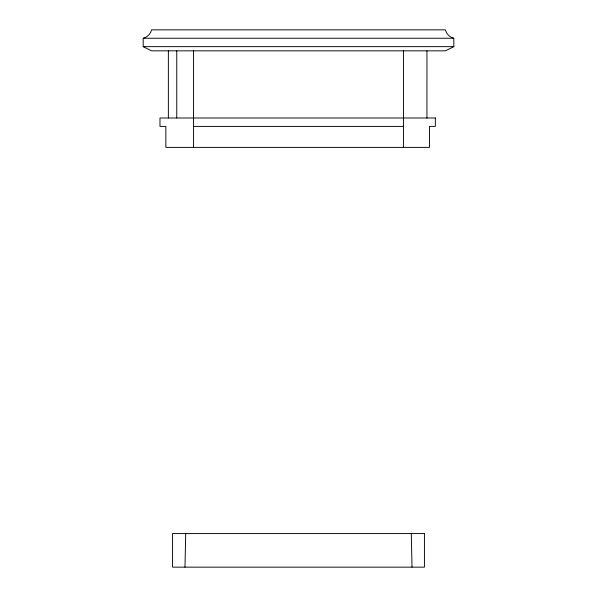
<?xml version="1.0" encoding="UTF-8"?>
<svg xmlns="http://www.w3.org/2000/svg" width="597" height="597" viewBox="0 0 597 597"><rect width="100%" height="100%" fill="white"/><g stroke="black" fill="none" stroke-linecap="round" stroke-linejoin="round"><path stroke-width="0.9" d="M184.988 567.15L185.689 533.569M453.81 46.641L445.414 50.835L151.586 50.835L143.19 46.641L143.19 38.245C147.265 37.305 150.638 33.932 151.586 29.85L445.414 29.85C446.362 33.932 449.735 37.305 453.81 38.245L453.81 46.641L143.19 46.641M143.19 38.245L453.81 38.245M193.562 126.4L403.438 126.4M411.311 533.569L412.012 567.15M426.952 50.835L426.945 118.005M403.438 50.835L403.438 147.384M193.562 50.835L193.562 147.384M176.764 50.835L176.764 117.997M168.369 50.835L168.369 117.997M435.34 117.997L159.981 118.005L159.981 126.4L165.854 126.4L165.854 147.384L429.467 147.384L429.467 126.4L435.34 126.392L435.34 118.005M424.43 533.569L172.57 533.569L172.57 567.15L424.43 567.15L424.43 533.569"/></g></svg>
